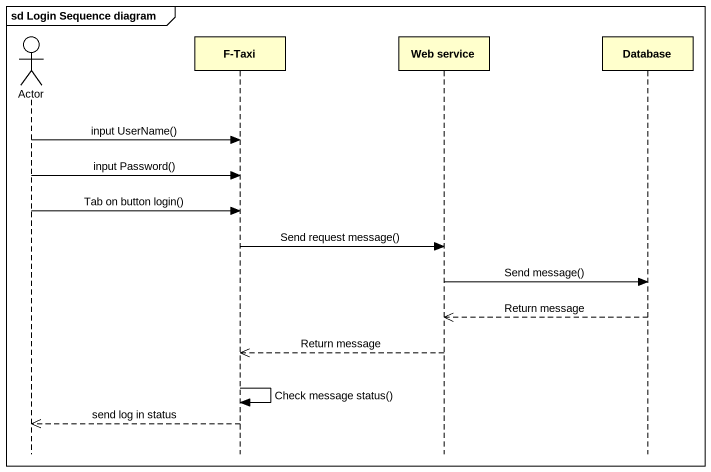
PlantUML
@startuml
mainframe sd Login Sequence diagram
hide footbox
actor "Actor" as Actor_
participant "F-Taxi" as F_Taxi
participant "Web service" as Web_service
participant "Database" as Database_

Actor_ -> F_Taxi : input UserName()
Actor_ -> F_Taxi : input Password()
Actor_ -> F_Taxi : Tab on button login()
F_Taxi -> Web_service : Send request message()
Web_service -> Database_ : Send message()
Database_ -->> Web_service : Return message
Web_service -->> F_Taxi : Return message
F_Taxi -> F_Taxi : Check message status()
F_Taxi -->> Actor_ : send log in status
@enduml
